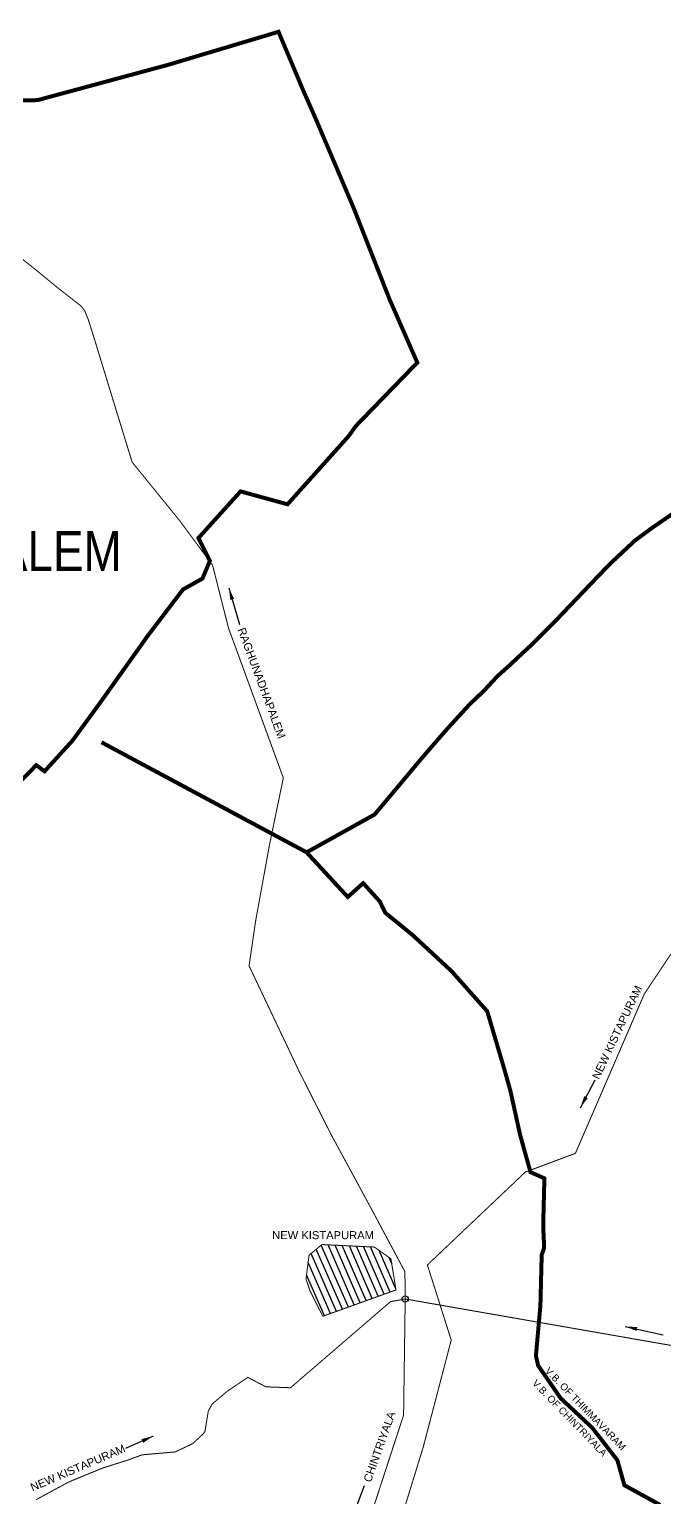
# Model space of a CAD drawing. Header units: millimetres. Extents: x 345922 to 402103, y 1833175 to 1858598.
# Drawn here: x 383521 to 386698, y 1844162 to 1851503 of the extents above; entities that cross this region are included whole.
import ezdxf

# ---------------------------------------------------------------- set-up
doc = ezdxf.new("R2010")
doc.units = ezdxf.units.MM
doc.linetypes.add('JIS_02_1.0', pattern=[2, 1, -1])
for name, color, linetype in [('BND', 160, 'Continuous'), ('ROADS', 10, 'Continuous'), ('TEXT', 7, 'Continuous'), ('VILLAGE AREA', 44, 'Continuous'), ('VILLAGE NAMES', 7, 'Continuous')]:
    doc.layers.add(name, color=color, linetype=linetype)
doc.styles.get("Standard").update_dxf_attribs({"font": 'arial.ttf'})
doc.styles.add('style1', font='')
doc.styles.get('style1').set_extended_font_data('Bahnschrift Condensed')
doc.dimstyles.get("Standard").update_dxf_attribs({"dimtxt": 0.18, "dimasz": 0.18, "dimexe": 0.18, "dimexo": 0.0625, "dimgap": 0.09, "dimtad": 0, "dimtih": 1, "dimtoh": 1, "dimdec": 4, "dimzin": 0, "dimdsep": 46, "dimtxsty": 'Standard', "dimcen": 0.09, "dimadec": 0, "dimazin": 0, "dimtfac": 1, "dimtdec": 4, "dimtofl": 0, "dimtmove": 0, "dimatfit": 3, "dimfxl": 1, "dimtolj": 1, "dimtzin": 0, "dimarcsym": 0})

msp = doc.modelspace()

# ---------------------------------------------------------------- hatches: boundary and pattern name
at = {"layer": 'VILLAGE AREA'}
h = msp.add_hatch(dxfattribs=at)
h.set_pattern_fill('ANSI31,_O', color=256, scale=10, angle=68.54643)
h.set_pattern_definition([(113.5464313, (-140.074, 297.85), (-29.1063882, -12.6838743), [])])
h.paths.add_polyline_path([(385328.8, 1845356.2), (385354.1, 1845200.6), (384988.2, 1845068.9), (384925.1, 1845193.6), (384904.1, 1845255.3), (384919.5, 1845374.4), (384984, 1845427.6), (385246.1, 1845415)])

# ---------------------------------------------------------------- linework, layer by layer
msp.add_circle((385400.2, 1845155.4), 15.6)
at = {"layer": 'BND', "linetype": 'JIS_02_1.0', "lineweight": 30, "ltscale": 50}
msp.add_lwpolyline([(383469.7, 1851148.4, 20, 20, 0), (383561.4, 1851149.5, 20, 20, 0), (384214.2, 1851326, 20, 20, 0), (384766.6, 1851491.2, 20, 20, 0), (384891.5, 1851194.9, 20, 20, 0), (384954.5, 1851052.3, 20, 20, 0), (385140.9, 1850613.9, 20, 20, 0), (385322.4, 1850152.6, 20, 20, 0), (385460.7, 1849837.3, 20, 20, 0), (385152, 1849518.7, 20, 20, 0), (385119.7, 1849472.4, 20, 20, 0), (384811.7, 1849128.7, 20, 20, 0), (384576.7, 1849193.3, 20, 20, 0), (384366.2, 1848960.2, 20, 20, 0), (384423.3, 1848846, 20, 20, 0), (384386.6, 1848757.7, 20, 20, 0), (384288.6, 1848702.7, 20, 20, 0), (384115.6, 1848475.2, 20, 20, 0), (383876.6, 1848139.6, 20, 20, 0), (383736.5, 1847947.5, 20, 20, 0), (383596.7, 1847793.9, 20, 20, 0), (383554.9, 1847824.3, 20, 20, 0), (383028.5, 1847283.7, 20, 20, 0)], format="xyseb", dxfattribs=at)
at = {"layer": 'BND', "linetype": 'JIS_02_1.0', "lineweight": 30, "ltscale": 50, "const_width": 20}
for points in [[(384907, 1847388.5), (384907, 1847388.5), (385247.1, 1847577.6), (385362.9, 1847715.5), (385471.6, 1847845.7), (385525, 1847908.1), (385606.2, 1848001.4), (385722.6, 1848128.8), (385791.2, 1848193.6), (385861.8, 1848269.7), (385916.5, 1848318.6), (386034, 1848428.2), (386155.8, 1848550.2), (386313.7, 1848715.6), (386423, 1848829.6), (386548.7, 1848947.1), (386635.6, 1849011.5), (386759.4, 1849096.3)], [(383881.2, 1847938.8), (384906.5, 1847389)], [(386675.6, 1844125.5), (386496.4, 1844224.3), (386461.5, 1844349), (386334.6, 1844512.6), (386177.9, 1844658.8), (386065, 1844822.6), (386053.9, 1844871.2), (386076.4, 1845123.5), (386080.4, 1845282.1), (386082.8, 1845375), (386095.1, 1845412.7), (386090.2, 1845519.7), (386096.3, 1845758.5), (386026.8, 1845789.7), (385974.4, 1845977.6), (385926.7, 1846194.7), (385899.7, 1846291.2), (385810.3, 1846593.9), (385631.9, 1846794.6), (385436.9, 1846975.2), (385300.2, 1847086.6), (385273.2, 1847142.8), (385190.2, 1847234.4), (385113, 1847165.3), (384907, 1847388.5), (384906.5, 1847389)]]:
    msp.add_lwpolyline(points, dxfattribs=at)
at = {"layer": 'ROADS', "const_width": 5}
for points in [[(383466.9, 1850369.3), (383551.4, 1850302.3), (383662.3, 1850211.3), (383779.9, 1850119.3), (383797.4, 1850096), (383814.1, 1850055.9), (383836.8, 1849984.7), (383959.6, 1849583.5), (384034.6, 1849339.3), (384272.5, 1849046.7), (384436.9, 1848823.9), (384516.8, 1848509.1), (384790.7, 1847760.8), (384721.1, 1847424.2), (384652.8, 1847049.2), (384619.3, 1846821), (384870.1, 1846292.8), (385030.3, 1845976.4), (385227.4, 1845612.7), (385398.8, 1845291.9), (385400.2, 1845155.4), (385392.1, 1844574.7), (385162.5, 1843871.7)], [(387865.3, 1847813.5), (387679.6, 1847677.2), (387517.5, 1847553.4), (387325.4, 1847408.3), (387257.4, 1847301.5), (387204.5, 1847212), (387056.2, 1847055.3), (387006.7, 1847030.1), (386777, 1846949.4), (386720.7, 1846867.6), (386596.5, 1846681.6)], [(390368.3, 1846923), (390306.7, 1846830.6), (390240.4, 1846694.7), (390208.5, 1846635), (390196.5, 1846612.6), (390144.2, 1846564.4), (390048.9, 1846458.6), (389808.6, 1846200.8), (389718.4, 1846109.4), (389498.5, 1845876.5), (389295.6, 1845658.8), (388995.3, 1845147.1), (388950.9, 1845076.2), (388781.8, 1844892.6), (388618.1, 1844706.1), (388522.3, 1844608.4), (388054.4, 1844692), (385400.2, 1845155.4), (385400.2, 1845155.4)], [(383554.7, 1844152.1), (383717.4, 1844240.5), (383887.4, 1844310.2), (384013.6, 1844350.2), (384084.3, 1844376.1), (384250, 1844390.7), (384337.3, 1844432.1), (384389.9, 1844481), (384398.8, 1844493.6), (384415.7, 1844595.6), (384435.8, 1844631), (384512.7, 1844696), (384613.3, 1844763.4), (384703.5, 1844716.2), (384826.5, 1844711.5), (384826.5, 1844711.5), (384826.5, 1844711.5), (385326.9, 1845142.2), (385400.2, 1845155.4)]]:
    msp.add_lwpolyline(points, dxfattribs=at)
at = {"layer": 'ROADS'}
msp.add_lwpolyline([(386596.5, 1846681.6, 5, 5, 0), (386251.5, 1845883.9, 5, 5, 0), (386000.6, 1845789.7, 5, 5, 0), (385511.2, 1845325.6, 5, 5, 0), (385630.3, 1844949.9, 5, 5, 0), (385490.4, 1844415, 5, 5, 0), (385329.4, 1843892.5, 5, 5, 0)], format="xyseb", dxfattribs=at)
at = {"layer": 'VILLAGE AREA', "const_width": 5}
msp.add_lwpolyline([(385328.8, 1845356.2), (385354.1, 1845200.6), (384988.2, 1845068.9), (384925.1, 1845193.6), (384904.1, 1845255.3), (384919.5, 1845374.4), (384984, 1845427.6), (385246.1, 1845415), (385328.8, 1845356.2)], dxfattribs=at)

# ---------------------------------------------------------------- texts
at = {"layer": 'ROADS'}
msp.add_text('RAGHUNADHAPALEM', height=40, rotation=290.39688, dxfattribs=at).set_placement((384561, 1848502.7))
at = {"layer": 'ROADS', "char_height": 40, "attachment_point": 1}
for s, insert, width, rotation in [('NEW KISTAPURAM', (386332.8, 1846267.4), 505.339, 64.63973), ('CHINTRIYALA', (385190.3, 1844249), 369.977, 70.36841), ('NEW KISTAPURAM', (383520.7, 1844229.7), 505.339, 23.13467)]:
    msp.add_mtext(s, dxfattribs=dict(at, insert=insert, width=width, rotation=rotation))
at = {"layer": 'TEXT', "color": 6}
for s, p in [('V.B. OF THIMMAVARAM', (386096.2, 1844793.1)), ('V.B. OF CHINTRIYALA', (386032.6, 1844731.5))]:
    msp.add_text(s, height=35, rotation=314.12298, dxfattribs=at).set_placement(p)
at = {"layer": 'VILLAGE AREA', "insert": (384734.8, 1845494.5), "char_height": 40, "width": 505.339, "attachment_point": 1}
msp.add_mtext('NEW KISTAPURAM', dxfattribs=at)
at = {"layer": 'VILLAGE NAMES', "color": 0, "style": 'style1'}
msp.add_text('RAGHUNADHAPALEM', height=200, dxfattribs=at).set_placement((381576.9, 1848795.1))

# ---------------------------------------------------------------- leaders
at = {"layer": 'ROADS'}
for points in [[(384518.6, 1848710.5), (384570.9, 1848528.1)], [(386276.1, 1846111.2), (386349.7, 1846251.4)], [(386500.6, 1845018.1), (386690.9, 1844976.1)], [(384140.3, 1844470), (384002.1, 1844408.4)], [(385124.6, 1844032.5), (385196.4, 1844223.2)]]:
    msp.add_leader(points, dimstyle='Standard', override={"dimasz": 60}, dxfattribs=at)

doc.saveas('drawing.dxf')
